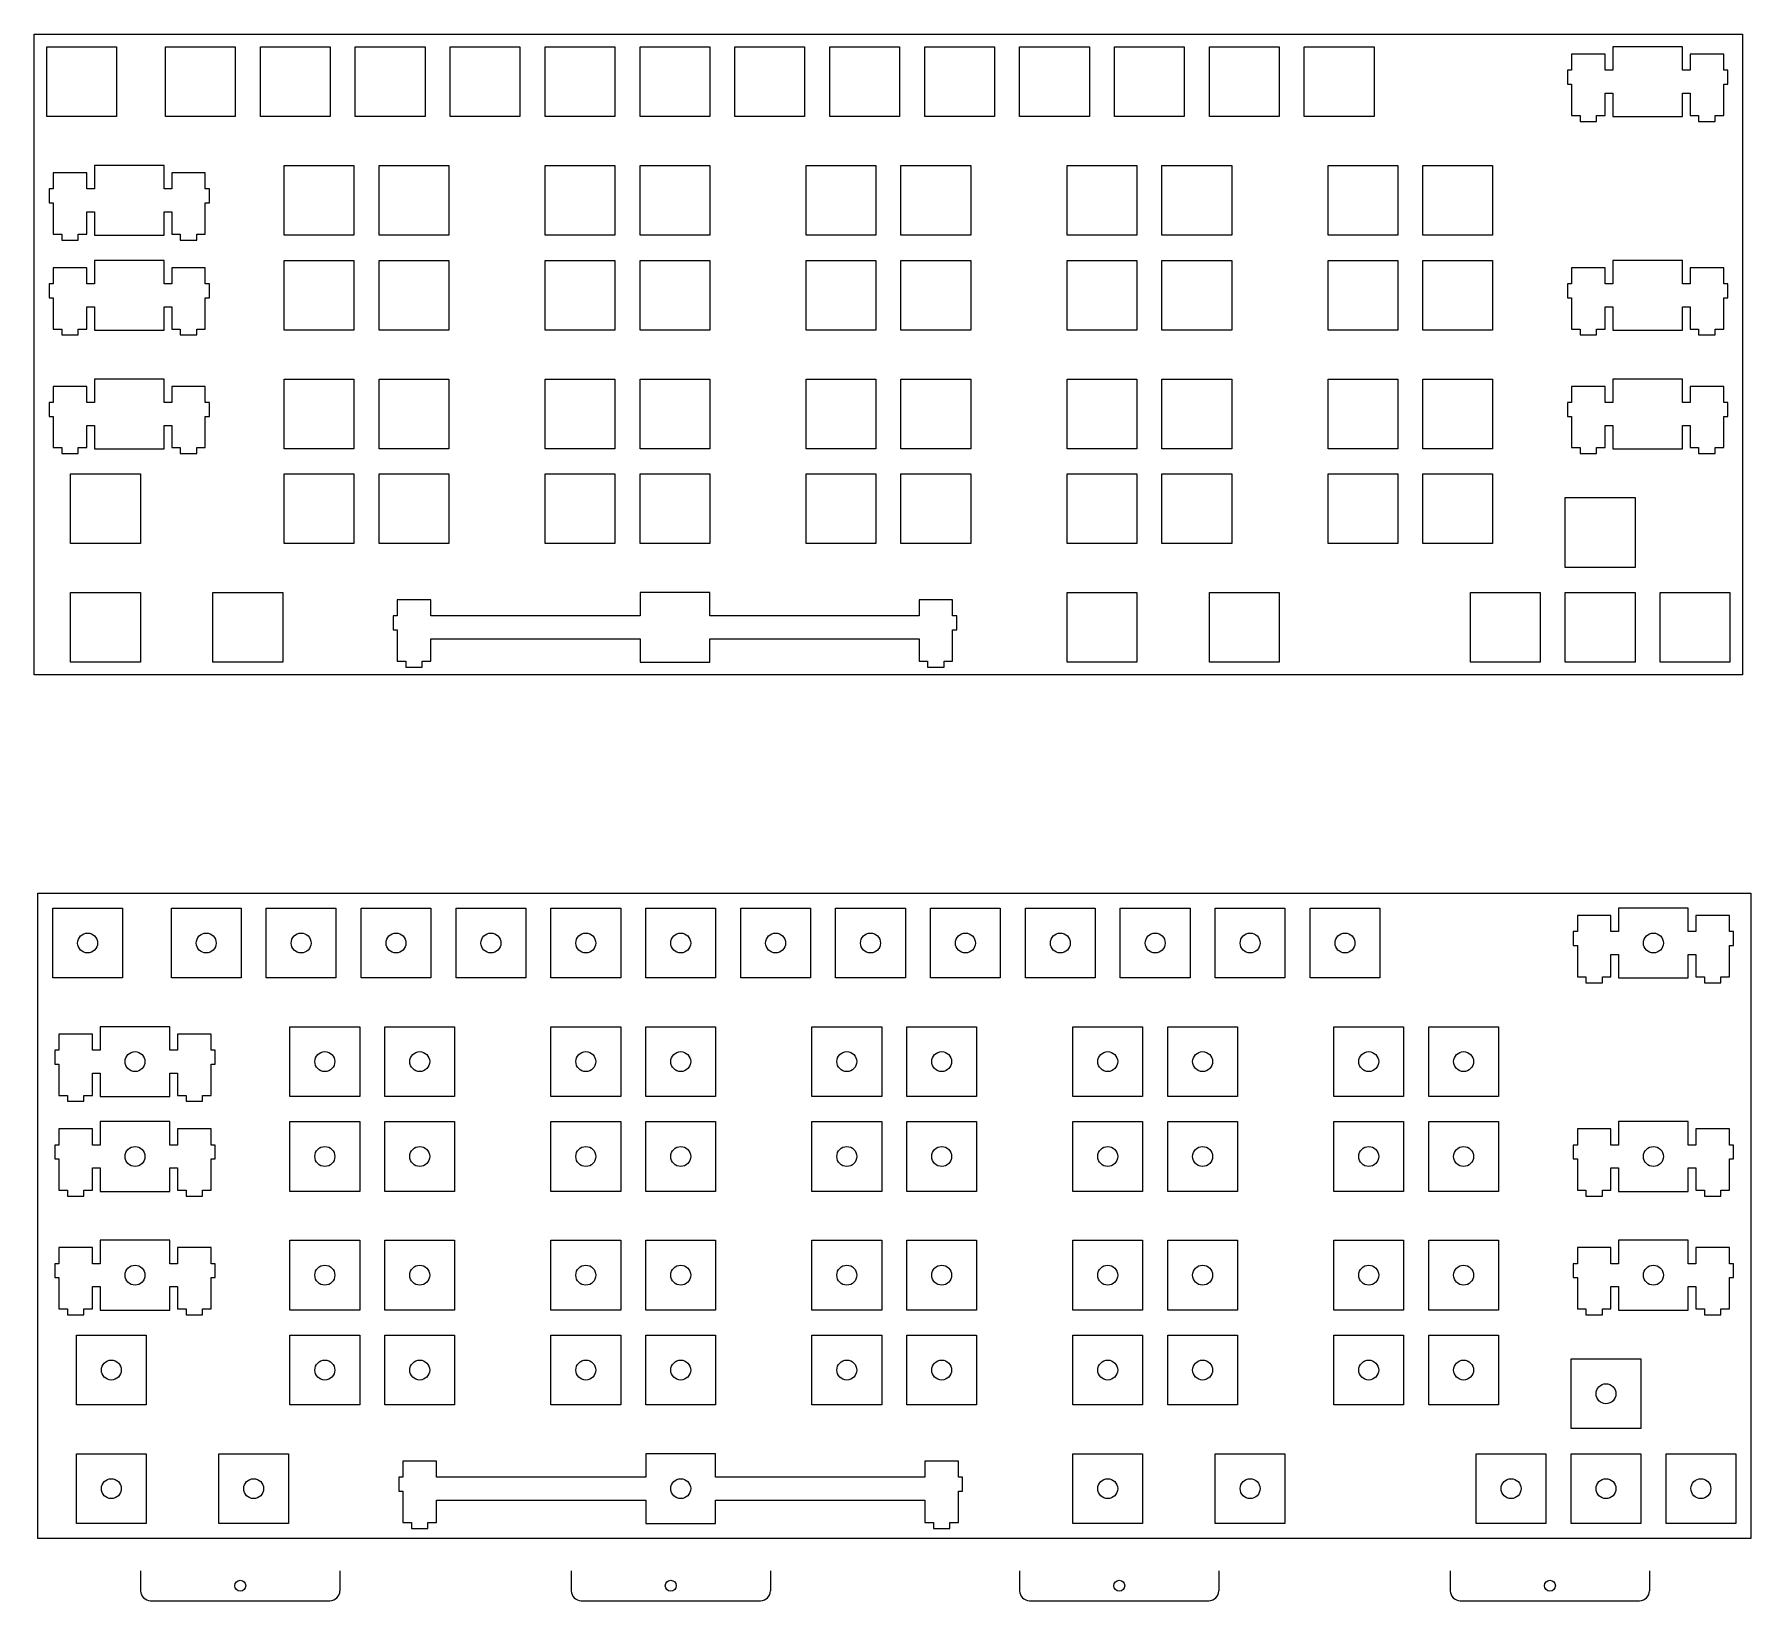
# Model space of a CAD drawing. Extents: x -38 to 13910, y -467 to 6521.
# Drawn here: x -38 to 306.5, y -467.1 to -152.7 of the extents above; entities that cross this region are included whole.
import ezdxf

# ---------------------------------------------------------------- set-up
doc = ezdxf.new("R2010")
doc.units = 0
doc.header["$MEASUREMENT"] = 0

msp = doc.modelspace()

# ---------------------------------------------------------------- linework, layer by layer
at = {"color": 0}
for p, q in [((-38, -152.67), (304.9, -152.67)), ((-38, -281.26), (-38, -152.67)), ((304.9, -152.67), (304.9, -281.26)), ((-35.47, -155.19), (-21.47, -155.19)), ((-35.47, -169.19), (-35.47, -155.19)), ((-21.47, -155.19), (-21.47, -169.19)), ((-11.66, -155.19), (2.34, -155.19)), ((-11.66, -169.19), (-11.66, -155.19)), ((2.34, -155.19), (2.34, -169.19)), ((7.39, -155.19), (21.39, -155.19)), ((7.39, -169.19), (7.39, -155.19)), ((21.39, -155.19), (21.39, -169.19)), ((26.44, -155.19), (40.44, -155.19)), ((26.44, -169.19), (26.44, -155.19)), ((40.44, -155.19), (40.44, -169.19)), ((45.49, -155.19), (59.49, -155.19)), ((45.49, -169.19), (45.49, -155.19)), ((59.49, -155.19), (59.49, -169.19)), ((64.54, -155.19), (78.54, -155.19)), ((64.54, -169.19), (64.54, -155.19)), ((78.54, -155.19), (78.54, -169.19)), ((83.59, -155.19), (97.59, -155.19)), ((83.59, -169.19), (83.59, -155.19)), ((97.59, -155.19), (97.59, -169.19)), ((102.64, -155.19), (116.64, -155.19)), ((102.64, -169.19), (102.64, -155.19)), ((116.64, -155.19), (116.64, -169.19)), ((121.69, -155.19), (135.69, -155.19)), ((121.69, -169.19), (121.69, -155.19)), ((135.69, -155.19), (135.69, -169.19)), ((140.74, -155.19), (154.74, -155.19)), ((140.74, -169.19), (140.74, -155.19)), ((154.74, -155.19), (154.74, -169.19)), ((159.79, -155.19), (173.79, -155.19)), ((159.79, -169.19), (159.79, -155.19)), ((173.79, -155.19), (173.79, -169.19)), ((178.84, -155.19), (192.84, -155.19)), ((178.84, -169.19), (178.84, -155.19)), ((192.84, -155.19), (192.84, -169.19)), ((197.89, -155.19), (211.89, -155.19)), ((197.89, -169.19), (197.89, -155.19)), ((211.89, -155.19), (211.89, -169.19)), ((216.94, -155.19), (230.94, -155.19)), ((216.94, -169.19), (216.94, -155.19)), ((230.94, -155.19), (230.94, -169.19)), ((277.33, -156.66), (270.58, -156.66)), ((270.58, -156.66), (270.58, -159.89)), ((277.33, -159.89), (277.33, -156.66)), ((278.85, -155.19), (278.85, -159.89)), ((292.85, -155.19), (278.85, -155.19)), ((292.85, -159.89), (292.85, -155.19)), ((301.13, -156.66), (294.38, -156.66)), ((294.38, -156.66), (294.38, -159.89)), ((301.13, -159.89), (301.13, -156.66)), ((270.58, -159.89), (269.75, -159.89)), ((269.75, -159.89), (269.75, -162.69)), ((278.85, -159.89), (277.33, -159.89)), ((294.38, -159.89), (292.85, -159.89)), ((301.95, -159.89), (301.13, -159.89)), ((301.95, -162.69), (301.95, -159.89)), ((269.75, -162.69), (270.58, -162.69)), ((270.58, -162.69), (270.58, -168.96)), ((277.33, -168.96), (277.33, -164.49)), ((277.33, -164.49), (278.85, -164.49)), ((278.85, -164.49), (278.85, -169.19)), ((292.85, -169.19), (292.85, -164.49)), ((292.85, -164.49), (294.38, -164.49)), ((294.38, -164.49), (294.38, -168.96)), ((301.13, -168.96), (301.13, -162.69)), ((301.13, -162.69), (301.95, -162.69)), ((-21.47, -169.19), (-35.47, -169.19)), ((2.34, -169.19), (-11.66, -169.19)), ((21.39, -169.19), (7.39, -169.19)), ((40.44, -169.19), (26.44, -169.19)), ((59.49, -169.19), (45.49, -169.19)), ((78.54, -169.19), (64.54, -169.19)), ((97.59, -169.19), (83.59, -169.19)), ((116.64, -169.19), (102.64, -169.19)), ((135.69, -169.19), (121.69, -169.19)), ((154.74, -169.19), (140.74, -169.19)), ((173.79, -169.19), (159.79, -169.19)), ((192.84, -169.19), (178.84, -169.19)), ((211.89, -169.19), (197.89, -169.19)), ((230.94, -169.19), (216.94, -169.19)), ((270.58, -168.96), (272.3, -168.96)), ((272.3, -168.96), (272.3, -170.16)), ((272.3, -170.16), (275.6, -170.16)), ((275.6, -170.16), (275.6, -168.96)), ((275.6, -168.96), (277.33, -168.96)), ((278.85, -169.19), (292.85, -169.19)), ((294.38, -168.96), (296.1, -168.96)), ((296.1, -168.96), (296.1, -170.16)), ((296.1, -170.16), (299.4, -170.16)), ((299.4, -170.16), (299.4, -168.96)), ((299.4, -168.96), (301.13, -168.96)), ((-25.95, -179.01), (-25.95, -183.7)), ((-11.95, -179.01), (-25.95, -179.01)), ((-11.95, -183.7), (-11.95, -179.01)), ((12.15, -179.01), (26.15, -179.01)), ((12.15, -193.01), (12.15, -179.01)), ((26.15, -179.01), (26.15, -193.01)), ((31.2, -179.01), (45.2, -179.01)), ((31.2, -193.01), (31.2, -179.01)), ((45.2, -179.01), (45.2, -193.01)), ((64.54, -179.01), (78.54, -179.01)), ((64.54, -193.01), (64.54, -179.01)), ((78.54, -179.01), (78.54, -193.01)), ((83.59, -179.01), (97.59, -179.01)), ((83.59, -193.01), (83.59, -179.01)), ((97.59, -179.01), (97.59, -193.01)), ((116.93, -179.01), (130.93, -179.01)), ((116.93, -193.01), (116.93, -179.01)), ((130.93, -179.01), (130.93, -193.01)), ((135.98, -179.01), (149.98, -179.01)), ((135.98, -193.01), (135.98, -179.01)), ((149.98, -179.01), (149.98, -193.01)), ((169.32, -179.01), (183.32, -179.01)), ((169.32, -193.01), (169.32, -179.01)), ((183.32, -179.01), (183.32, -193.01)), ((188.37, -179.01), (202.37, -179.01)), ((188.37, -193.01), (188.37, -179.01)), ((202.37, -179.01), (202.37, -193.01)), ((221.7, -179.01), (235.7, -179.01)), ((221.7, -193.01), (221.7, -179.01)), ((235.7, -179.01), (235.7, -193.01)), ((240.75, -179.01), (254.75, -179.01)), ((240.75, -193.01), (240.75, -179.01)), ((254.75, -179.01), (254.75, -193.01)), ((-27.47, -180.48), (-34.22, -180.48)), ((-34.22, -180.48), (-34.22, -183.7)), ((-27.47, -183.7), (-27.47, -180.48)), ((-3.67, -180.48), (-10.42, -180.48)), ((-10.42, -180.48), (-10.42, -183.7)), ((-3.67, -183.7), (-3.67, -180.48)), ((-34.22, -183.7), (-35.05, -183.7)), ((-35.05, -183.7), (-35.05, -186.51)), ((-25.95, -183.7), (-27.47, -183.7)), ((-10.42, -183.7), (-11.95, -183.7)), ((-2.85, -183.7), (-3.67, -183.7)), ((-2.85, -186.51), (-2.85, -183.7)), ((-35.05, -186.51), (-34.22, -186.51)), ((-34.22, -186.51), (-34.22, -192.78)), ((-27.47, -192.78), (-27.47, -188.3)), ((-27.47, -188.3), (-25.95, -188.3)), ((-25.95, -188.3), (-25.95, -193.01)), ((-11.95, -193.01), (-11.95, -188.3)), ((-11.95, -188.3), (-10.42, -188.3)), ((-10.42, -188.3), (-10.42, -192.78)), ((-3.67, -192.78), (-3.67, -186.51)), ((-3.67, -186.51), (-2.85, -186.51)), ((-34.22, -192.78), (-32.5, -192.78)), ((-32.5, -192.78), (-32.5, -193.98)), ((-29.2, -193.98), (-29.2, -192.78)), ((-29.2, -192.78), (-27.47, -192.78)), ((-10.42, -192.78), (-8.7, -192.78)), ((-8.7, -192.78), (-8.7, -193.98)), ((-5.4, -193.98), (-5.4, -192.78)), ((-5.4, -192.78), (-3.67, -192.78)), ((-32.5, -193.98), (-29.2, -193.98)), ((-25.95, -193.01), (-11.95, -193.01)), ((-8.7, -193.98), (-5.4, -193.98)), ((26.15, -193.01), (12.15, -193.01)), ((45.2, -193.01), (31.2, -193.01)), ((78.54, -193.01), (64.54, -193.01)), ((97.59, -193.01), (83.59, -193.01)), ((130.93, -193.01), (116.93, -193.01)), ((149.98, -193.01), (135.98, -193.01)), ((183.32, -193.01), (169.32, -193.01)), ((202.37, -193.01), (188.37, -193.01)), ((235.7, -193.01), (221.7, -193.01)), ((254.75, -193.01), (240.75, -193.01)), ((-27.47, -199.52), (-34.22, -199.52)), ((-34.22, -199.52), (-34.22, -202.75)), ((-27.47, -202.75), (-27.47, -199.52)), ((-25.95, -198.06), (-25.95, -202.75)), ((-11.95, -198.06), (-25.95, -198.06)), ((-11.95, -202.75), (-11.95, -198.06)), ((-3.67, -199.52), (-10.42, -199.52)), ((-10.42, -199.52), (-10.42, -202.75)), ((-3.67, -202.75), (-3.67, -199.52)), ((12.15, -198.06), (26.15, -198.06)), ((12.15, -212.06), (12.15, -198.06)), ((26.15, -198.06), (26.15, -212.06)), ((31.2, -198.06), (45.2, -198.06)), ((31.2, -212.06), (31.2, -198.06)), ((45.2, -198.06), (45.2, -212.06)), ((64.54, -198.06), (78.54, -198.06)), ((64.54, -212.06), (64.54, -198.06)), ((78.54, -198.06), (78.54, -212.06)), ((83.59, -198.06), (97.59, -198.06)), ((83.59, -212.06), (83.59, -198.06)), ((97.59, -198.06), (97.59, -212.06)), ((116.93, -198.06), (130.93, -198.06)), ((116.93, -212.06), (116.93, -198.06)), ((130.93, -198.06), (130.93, -212.06)), ((135.98, -198.06), (149.98, -198.06)), ((135.98, -212.06), (135.98, -198.06)), ((149.98, -198.06), (149.98, -212.06)), ((169.32, -198.06), (183.32, -198.06)), ((169.32, -212.06), (169.32, -198.06)), ((183.32, -198.06), (183.32, -212.06)), ((188.37, -198.06), (202.37, -198.06)), ((188.37, -212.06), (188.37, -198.06)), ((202.37, -198.06), (202.37, -212.06)), ((221.7, -198.06), (235.7, -198.06)), ((221.7, -212.06), (221.7, -198.06)), ((235.7, -198.06), (235.7, -212.06)), ((240.75, -198.06), (254.75, -198.06)), ((240.75, -212.06), (240.75, -198.06)), ((254.75, -198.06), (254.75, -212.06)), ((277.33, -199.52), (270.58, -199.52)), ((270.58, -199.52), (270.58, -202.75)), ((277.33, -202.75), (277.33, -199.52)), ((278.85, -198.06), (278.85, -202.75)), ((292.85, -198.06), (278.85, -198.06)), ((292.85, -202.75), (292.85, -198.06)), ((301.13, -199.52), (294.38, -199.52)), ((294.38, -199.52), (294.38, -202.75)), ((301.13, -202.75), (301.13, -199.52)), ((-34.22, -202.75), (-35.05, -202.75)), ((-35.05, -202.75), (-35.05, -205.56)), ((-25.95, -202.75), (-27.47, -202.75)), ((-10.42, -202.75), (-11.95, -202.75)), ((-2.85, -202.75), (-3.67, -202.75)), ((-2.85, -205.56), (-2.85, -202.75)), ((270.58, -202.75), (269.75, -202.75)), ((269.75, -202.75), (269.75, -205.56)), ((278.85, -202.75), (277.33, -202.75)), ((294.38, -202.75), (292.85, -202.75)), ((301.95, -202.75), (301.13, -202.75)), ((301.95, -205.56), (301.95, -202.75)), ((-35.05, -205.56), (-34.22, -205.56)), ((-34.22, -205.56), (-34.22, -211.83)), ((-3.67, -211.83), (-3.67, -205.56)), ((-3.67, -205.56), (-2.85, -205.56)), ((269.75, -205.56), (270.58, -205.56)), ((270.58, -205.56), (270.58, -211.83)), ((301.13, -211.83), (301.13, -205.56)), ((301.13, -205.56), (301.95, -205.56)), ((-27.47, -211.83), (-27.47, -207.35)), ((-27.47, -207.35), (-25.95, -207.35)), ((-25.95, -207.35), (-25.95, -212.06)), ((-11.95, -212.06), (-11.95, -207.35)), ((-11.95, -207.35), (-10.42, -207.35)), ((-10.42, -207.35), (-10.42, -211.83)), ((277.33, -211.83), (277.33, -207.35)), ((277.33, -207.35), (278.85, -207.35)), ((278.85, -207.35), (278.85, -212.06)), ((292.85, -212.06), (292.85, -207.35)), ((292.85, -207.35), (294.38, -207.35)), ((294.38, -207.35), (294.38, -211.83)), ((-34.22, -211.83), (-32.5, -211.83)), ((-32.5, -211.83), (-32.5, -213.03)), ((-32.5, -213.03), (-29.2, -213.03)), ((-29.2, -213.03), (-29.2, -211.83)), ((-29.2, -211.83), (-27.47, -211.83)), ((-25.95, -212.06), (-11.95, -212.06)), ((-10.42, -211.83), (-8.7, -211.83)), ((-8.7, -211.83), (-8.7, -213.03)), ((-8.7, -213.03), (-5.4, -213.03)), ((-5.4, -213.03), (-5.4, -211.83)), ((-5.4, -211.83), (-3.67, -211.83)), ((26.15, -212.06), (12.15, -212.06)), ((45.2, -212.06), (31.2, -212.06)), ((78.54, -212.06), (64.54, -212.06)), ((97.59, -212.06), (83.59, -212.06)), ((130.93, -212.06), (116.93, -212.06)), ((149.98, -212.06), (135.98, -212.06)), ((183.32, -212.06), (169.32, -212.06)), ((202.37, -212.06), (188.37, -212.06)), ((235.7, -212.06), (221.7, -212.06)), ((254.75, -212.06), (240.75, -212.06)), ((270.58, -211.83), (272.3, -211.83)), ((272.3, -211.83), (272.3, -213.03)), ((272.3, -213.03), (275.6, -213.03)), ((275.6, -213.03), (275.6, -211.83)), ((275.6, -211.83), (277.33, -211.83)), ((278.85, -212.06), (292.85, -212.06)), ((294.38, -211.83), (296.1, -211.83)), ((296.1, -211.83), (296.1, -213.03)), ((296.1, -213.03), (299.4, -213.03)), ((299.4, -213.03), (299.4, -211.83)), ((299.4, -211.83), (301.13, -211.83)), ((-27.47, -223.34), (-34.22, -223.34)), ((-34.22, -223.34), (-34.22, -226.57)), ((-27.47, -226.57), (-27.47, -223.34)), ((-25.95, -221.87), (-25.95, -226.57)), ((-11.95, -221.87), (-25.95, -221.87)), ((-11.95, -226.57), (-11.95, -221.87)), ((-3.67, -223.34), (-10.42, -223.34)), ((-10.42, -223.34), (-10.42, -226.57)), ((-3.67, -226.57), (-3.67, -223.34)), ((12.15, -221.87), (26.15, -221.87)), ((12.15, -235.87), (12.15, -221.87)), ((26.15, -221.87), (26.15, -235.87)), ((31.2, -221.87), (45.2, -221.87)), ((31.2, -235.87), (31.2, -221.87)), ((45.2, -221.87), (45.2, -235.87)), ((64.54, -221.87), (78.54, -221.87)), ((64.54, -235.87), (64.54, -221.87)), ((78.54, -221.87), (78.54, -235.87)), ((83.59, -221.87), (97.59, -221.87)), ((83.59, -235.87), (83.59, -221.87)), ((97.59, -221.87), (97.59, -235.87)), ((116.93, -221.87), (130.93, -221.87)), ((116.93, -235.87), (116.93, -221.87)), ((130.93, -221.87), (130.93, -235.87)), ((135.98, -221.87), (149.98, -221.87)), ((135.98, -235.87), (135.98, -221.87)), ((149.98, -221.87), (149.98, -235.87)), ((169.32, -221.87), (183.32, -221.87)), ((169.32, -235.87), (169.32, -221.87)), ((183.32, -221.87), (183.32, -235.87)), ((188.37, -221.87), (202.37, -221.87)), ((188.37, -235.87), (188.37, -221.87)), ((202.37, -221.87), (202.37, -235.87)), ((221.7, -221.87), (235.7, -221.87)), ((221.7, -235.87), (221.7, -221.87)), ((235.7, -221.87), (235.7, -235.87)), ((240.75, -221.87), (254.75, -221.87)), ((240.75, -235.87), (240.75, -221.87)), ((254.75, -221.87), (254.75, -235.87)), ((277.33, -223.34), (270.58, -223.34)), ((270.58, -223.34), (270.58, -226.57)), ((277.33, -226.57), (277.33, -223.34)), ((278.85, -221.87), (278.85, -226.57)), ((292.85, -221.87), (278.85, -221.87)), ((292.85, -226.57), (292.85, -221.87)), ((301.13, -223.34), (294.38, -223.34)), ((294.38, -223.34), (294.38, -226.57)), ((301.13, -226.57), (301.13, -223.34)), ((-34.22, -226.57), (-35.05, -226.57)), ((-35.05, -226.57), (-35.05, -229.37)), ((-25.95, -226.57), (-27.47, -226.57)), ((-10.42, -226.57), (-11.95, -226.57)), ((-2.85, -226.57), (-3.67, -226.57)), ((-2.85, -229.37), (-2.85, -226.57)), ((270.58, -226.57), (269.75, -226.57)), ((269.75, -226.57), (269.75, -229.37)), ((278.85, -226.57), (277.33, -226.57)), ((294.38, -226.57), (292.85, -226.57)), ((301.95, -226.57), (301.13, -226.57)), ((301.95, -229.37), (301.95, -226.57)), ((-35.05, -229.37), (-34.22, -229.37)), ((-34.22, -229.37), (-34.22, -235.64)), ((-3.67, -235.64), (-3.67, -229.37)), ((-3.67, -229.37), (-2.85, -229.37)), ((269.75, -229.37), (270.58, -229.37)), ((270.58, -229.37), (270.58, -235.64)), ((301.13, -235.64), (301.13, -229.37)), ((301.13, -229.37), (301.95, -229.37)), ((-27.47, -235.64), (-27.47, -231.17)), ((-27.47, -231.17), (-25.95, -231.17)), ((-25.95, -231.17), (-25.95, -235.87)), ((-11.95, -235.87), (-11.95, -231.17)), ((-11.95, -231.17), (-10.42, -231.17)), ((-10.42, -231.17), (-10.42, -235.64)), ((277.33, -235.64), (277.33, -231.17)), ((277.33, -231.17), (278.85, -231.17)), ((278.85, -231.17), (278.85, -235.87)), ((292.85, -235.87), (292.85, -231.17)), ((292.85, -231.17), (294.38, -231.17)), ((294.38, -231.17), (294.38, -235.64)), ((-34.22, -235.64), (-32.5, -235.64)), ((-32.5, -235.64), (-32.5, -236.84)), ((-32.5, -236.84), (-29.2, -236.84)), ((-29.2, -236.84), (-29.2, -235.64)), ((-29.2, -235.64), (-27.47, -235.64)), ((-25.95, -235.87), (-11.95, -235.87)), ((-10.42, -235.64), (-8.7, -235.64)), ((-8.7, -235.64), (-8.7, -236.84)), ((-8.7, -236.84), (-5.4, -236.84)), ((-5.4, -236.84), (-5.4, -235.64)), ((-5.4, -235.64), (-3.67, -235.64)), ((26.15, -235.87), (12.15, -235.87)), ((45.2, -235.87), (31.2, -235.87)), ((78.54, -235.87), (64.54, -235.87)), ((97.59, -235.87), (83.59, -235.87)), ((130.93, -235.87), (116.93, -235.87)), ((149.98, -235.87), (135.98, -235.87)), ((183.32, -235.87), (169.32, -235.87)), ((202.37, -235.87), (188.37, -235.87)), ((235.7, -235.87), (221.7, -235.87)), ((254.75, -235.87), (240.75, -235.87)), ((270.58, -235.64), (272.3, -235.64)), ((272.3, -235.64), (272.3, -236.84)), ((272.3, -236.84), (275.6, -236.84)), ((275.6, -236.84), (275.6, -235.64)), ((275.6, -235.64), (277.33, -235.64)), ((278.85, -235.87), (292.85, -235.87)), ((294.38, -235.64), (296.1, -235.64)), ((296.1, -235.64), (296.1, -236.84)), ((296.1, -236.84), (299.4, -236.84)), ((299.4, -236.84), (299.4, -235.64)), ((299.4, -235.64), (301.13, -235.64)), ((-30.71, -240.92), (-16.71, -240.92)), ((-30.71, -254.92), (-30.71, -240.92)), ((-16.71, -240.92), (-16.71, -254.92)), ((12.15, -240.92), (26.15, -240.92)), ((12.15, -254.92), (12.15, -240.92)), ((26.15, -240.92), (26.15, -254.92)), ((31.2, -240.92), (45.2, -240.92)), ((31.2, -254.92), (31.2, -240.92)), ((45.2, -240.92), (45.2, -254.92)), ((64.54, -240.92), (78.54, -240.92)), ((64.54, -254.92), (64.54, -240.92)), ((78.54, -240.92), (78.54, -254.92)), ((83.59, -240.92), (97.59, -240.92)), ((83.59, -254.92), (83.59, -240.92)), ((97.59, -240.92), (97.59, -254.92)), ((116.93, -240.92), (130.93, -240.92)), ((116.93, -254.92), (116.93, -240.92)), ((130.93, -240.92), (130.93, -254.92)), ((135.98, -240.92), (149.98, -240.92)), ((135.98, -254.92), (135.98, -240.92)), ((149.98, -240.92), (149.98, -254.92)), ((169.32, -240.92), (183.32, -240.92)), ((169.32, -254.92), (169.32, -240.92)), ((183.32, -240.92), (183.32, -254.92)), ((188.37, -240.92), (202.37, -240.92)), ((188.37, -254.92), (188.37, -240.92)), ((202.37, -240.92), (202.37, -254.92)), ((221.7, -240.92), (235.7, -240.92)), ((221.7, -254.92), (221.7, -240.92)), ((235.7, -240.92), (235.7, -254.92)), ((240.75, -240.92), (254.75, -240.92)), ((240.75, -254.92), (240.75, -240.92)), ((254.75, -240.92), (254.75, -254.92)), ((269.33, -245.68), (283.33, -245.68)), ((269.33, -259.68), (269.33, -245.68)), ((283.33, -245.68), (283.33, -259.68)), ((-16.71, -254.92), (-30.71, -254.92)), ((26.15, -254.92), (12.15, -254.92)), ((45.2, -254.92), (31.2, -254.92)), ((78.54, -254.92), (64.54, -254.92)), ((97.59, -254.92), (83.59, -254.92)), ((130.93, -254.92), (116.93, -254.92)), ((149.98, -254.92), (135.98, -254.92)), ((183.32, -254.92), (169.32, -254.92)), ((202.37, -254.92), (188.37, -254.92)), ((235.7, -254.92), (221.7, -254.92)), ((254.75, -254.92), (240.75, -254.92)), ((283.33, -259.68), (269.33, -259.68)), ((-30.71, -264.73), (-16.71, -264.73)), ((-30.71, -278.73), (-30.71, -264.73)), ((-16.71, -264.73), (-16.71, -278.73)), ((-2.13, -264.73), (11.87, -264.73)), ((-2.13, -278.73), (-2.13, -264.73)), ((11.87, -264.73), (11.87, -278.73)), ((83.59, -264.73), (83.59, -269.43)), ((97.59, -264.73), (83.59, -264.73)), ((97.59, -269.43), (97.59, -264.73)), ((169.32, -264.73), (183.32, -264.73)), ((169.32, -278.73), (169.32, -264.73)), ((183.32, -264.73), (183.32, -278.73)), ((197.89, -264.73), (211.89, -264.73)), ((197.89, -278.73), (197.89, -264.73)), ((211.89, -264.73), (211.89, -278.73)), ((250.28, -264.73), (264.28, -264.73)), ((250.28, -278.73), (250.28, -264.73)), ((264.28, -264.73), (264.28, -278.73)), ((269.33, -264.73), (283.33, -264.73)), ((269.33, -278.73), (269.33, -264.73)), ((283.33, -264.73), (283.33, -278.73)), ((288.38, -264.73), (302.38, -264.73)), ((288.38, -278.73), (288.38, -264.73)), ((302.38, -264.73), (302.38, -278.73)), ((41.59, -266.2), (34.84, -266.2)), ((34.84, -266.2), (34.84, -269.43)), ((41.59, -269.43), (41.59, -266.2)), ((146.35, -266.2), (139.6, -266.2)), ((139.6, -266.2), (139.6, -269.43)), ((146.35, -269.43), (146.35, -266.2)), ((34.84, -269.43), (34.01, -269.43)), ((34.01, -269.43), (34.01, -272.23)), ((83.59, -269.43), (41.59, -269.43)), ((139.6, -269.43), (97.59, -269.43)), ((147.17, -269.43), (146.35, -269.43)), ((147.17, -272.23), (147.17, -269.43)), ((34.01, -272.23), (34.84, -272.23)), ((34.84, -272.23), (34.84, -278.5)), ((41.59, -278.5), (41.59, -274.03)), ((41.59, -274.03), (83.59, -274.03)), ((83.59, -274.03), (83.59, -278.73)), ((97.59, -278.73), (97.59, -274.03)), ((97.59, -274.03), (139.6, -274.03)), ((139.6, -274.03), (139.6, -278.5)), ((146.35, -278.5), (146.35, -272.23)), ((146.35, -272.23), (147.17, -272.23)), ((-16.71, -278.73), (-30.71, -278.73)), ((11.87, -278.73), (-2.13, -278.73)), ((34.84, -278.5), (36.56, -278.5)), ((36.56, -278.5), (36.56, -279.7)), ((39.86, -279.7), (39.86, -278.5)), ((39.86, -278.5), (41.59, -278.5)), ((83.59, -278.73), (97.59, -278.73)), ((139.6, -278.5), (141.32, -278.5)), ((141.32, -278.5), (141.32, -279.7)), ((144.62, -279.7), (144.62, -278.5)), ((144.62, -278.5), (146.35, -278.5)), ((183.32, -278.73), (169.32, -278.73)), ((211.89, -278.73), (197.89, -278.73)), ((264.28, -278.73), (250.28, -278.73)), ((283.33, -278.73), (269.33, -278.73)), ((302.38, -278.73), (288.38, -278.73)), ((304.9, -281.26), (-38, -281.26)), ((36.56, -279.7), (39.86, -279.7)), ((141.32, -279.7), (144.62, -279.7))]:
    msp.add_line(p, q, dxfattribs=at)
at = {"color": 4}
for p, q in [((-37.3, -325.1), (306.55, -325.1)), ((-37.3, -454.64), (-37.3, -325.1)), ((306.55, -325.1), (306.55, -454.64)), ((-34.3, -328.1), (-20.3, -328.1)), ((-34.3, -342.1), (-34.3, -328.1)), ((-20.3, -328.1), (-20.3, -342.1)), ((-10.49, -328.1), (3.51, -328.1)), ((-10.49, -342.1), (-10.49, -328.1)), ((3.51, -328.1), (3.51, -342.1)), ((8.56, -328.1), (22.56, -328.1)), ((8.56, -342.1), (8.56, -328.1)), ((22.56, -328.1), (22.56, -342.1)), ((27.61, -328.1), (41.61, -328.1)), ((27.61, -342.1), (27.61, -328.1)), ((41.61, -328.1), (41.61, -342.1)), ((46.66, -328.1), (60.66, -328.1)), ((46.66, -342.1), (46.66, -328.1)), ((60.66, -328.1), (60.66, -342.1)), ((65.71, -328.1), (79.71, -328.1)), ((65.71, -342.1), (65.71, -328.1)), ((79.71, -328.1), (79.71, -342.1)), ((84.76, -328.1), (98.76, -328.1)), ((84.76, -342.1), (84.76, -328.1)), ((98.76, -328.1), (98.76, -342.1)), ((103.81, -328.1), (117.81, -328.1)), ((103.81, -342.1), (103.81, -328.1)), ((117.81, -328.1), (117.81, -342.1)), ((122.86, -328.1), (136.86, -328.1)), ((122.86, -342.1), (122.86, -328.1)), ((136.86, -328.1), (136.86, -342.1)), ((141.91, -328.1), (155.91, -328.1)), ((141.91, -342.1), (141.91, -328.1)), ((155.91, -328.1), (155.91, -342.1)), ((160.96, -328.1), (174.96, -328.1)), ((160.96, -342.1), (160.96, -328.1)), ((174.96, -328.1), (174.96, -342.1)), ((180.01, -328.1), (194.01, -328.1)), ((180.01, -342.1), (180.01, -328.1)), ((194.01, -328.1), (194.01, -342.1)), ((199.06, -328.1), (213.06, -328.1)), ((199.06, -342.1), (199.06, -328.1)), ((213.06, -328.1), (213.06, -342.1)), ((218.11, -328.1), (232.11, -328.1)), ((218.11, -342.1), (218.11, -328.1)), ((232.11, -328.1), (232.11, -342.1)), ((278.5, -329.57), (271.75, -329.57)), ((271.75, -329.57), (271.75, -332.8)), ((278.5, -332.8), (278.5, -329.57)), ((280.02, -328.1), (280.02, -332.8)), ((294.02, -328.1), (280.02, -328.1)), ((294.02, -332.8), (294.02, -328.1)), ((302.3, -329.57), (295.55, -329.57)), ((295.55, -329.57), (295.55, -332.8)), ((302.3, -332.8), (302.3, -329.57)), ((271.75, -332.8), (270.92, -332.8)), ((270.92, -332.8), (270.92, -335.6)), ((280.02, -332.8), (278.5, -332.8)), ((295.55, -332.8), (294.02, -332.8)), ((303.12, -332.8), (302.3, -332.8)), ((303.12, -335.6), (303.12, -332.8)), ((270.92, -335.6), (271.75, -335.6)), ((271.75, -335.6), (271.75, -341.87)), ((278.5, -341.87), (278.5, -337.4)), ((278.5, -337.4), (280.02, -337.4)), ((280.02, -337.4), (280.02, -342.1)), ((294.02, -342.1), (294.02, -337.4)), ((294.02, -337.4), (295.55, -337.4)), ((295.55, -337.4), (295.55, -341.87)), ((302.3, -341.87), (302.3, -335.6)), ((302.3, -335.6), (303.12, -335.6)), ((-20.3, -342.1), (-34.3, -342.1)), ((3.51, -342.1), (-10.49, -342.1)), ((22.56, -342.1), (8.56, -342.1)), ((41.61, -342.1), (27.61, -342.1)), ((60.66, -342.1), (46.66, -342.1)), ((79.71, -342.1), (65.71, -342.1)), ((98.76, -342.1), (84.76, -342.1)), ((117.81, -342.1), (103.81, -342.1)), ((136.86, -342.1), (122.86, -342.1)), ((155.91, -342.1), (141.91, -342.1)), ((174.96, -342.1), (160.96, -342.1)), ((194.01, -342.1), (180.01, -342.1)), ((213.06, -342.1), (199.06, -342.1)), ((232.11, -342.1), (218.11, -342.1)), ((271.75, -341.87), (273.47, -341.87)), ((273.47, -341.87), (273.47, -343.07)), ((273.47, -343.07), (276.77, -343.07)), ((276.77, -343.07), (276.77, -341.87)), ((276.77, -341.87), (278.5, -341.87)), ((280.02, -342.1), (294.02, -342.1)), ((295.55, -341.87), (297.27, -341.87)), ((297.27, -341.87), (297.27, -343.07)), ((297.27, -343.07), (300.57, -343.07)), ((300.57, -343.07), (300.57, -341.87)), ((300.57, -341.87), (302.3, -341.87)), ((-26.3, -353.38), (-33.05, -353.38)), ((-33.05, -353.38), (-33.05, -356.61)), ((-26.3, -356.61), (-26.3, -353.38)), ((-24.78, -351.92), (-24.78, -356.61)), ((-10.78, -351.92), (-24.78, -351.92)), ((-10.78, -356.61), (-10.78, -351.92)), ((-2.5, -353.38), (-9.25, -353.38)), ((-9.25, -353.38), (-9.25, -356.61)), ((-2.5, -356.61), (-2.5, -353.38)), ((13.32, -351.92), (27.32, -351.92)), ((13.32, -365.91), (13.32, -351.92)), ((27.32, -351.92), (27.32, -365.91)), ((32.37, -351.92), (46.37, -351.92)), ((32.37, -365.91), (32.37, -351.92)), ((46.37, -351.92), (46.37, -365.91)), ((65.71, -351.92), (79.71, -351.92)), ((65.71, -365.91), (65.71, -351.92)), ((79.71, -351.92), (79.71, -365.91)), ((84.76, -351.92), (98.76, -351.92)), ((84.76, -365.91), (84.76, -351.92)), ((98.76, -351.92), (98.76, -365.91)), ((118.1, -351.92), (132.1, -351.92)), ((118.1, -365.91), (118.1, -351.92)), ((132.1, -351.92), (132.1, -365.91)), ((137.15, -351.92), (151.15, -351.92)), ((137.15, -365.91), (137.15, -351.92)), ((151.15, -351.92), (151.15, -365.91)), ((170.48, -351.92), (184.48, -351.92)), ((170.48, -365.91), (170.48, -351.92)), ((184.48, -351.92), (184.48, -365.91)), ((189.53, -351.92), (203.53, -351.92)), ((189.53, -365.91), (189.53, -351.92)), ((203.53, -351.92), (203.53, -365.91)), ((222.87, -351.92), (236.87, -351.92)), ((222.87, -365.91), (222.87, -351.92)), ((236.87, -351.92), (236.87, -365.91)), ((241.92, -351.92), (255.92, -351.92)), ((241.92, -365.91), (241.92, -351.92)), ((255.92, -351.92), (255.92, -365.91)), ((-33.05, -356.61), (-33.88, -356.61)), ((-33.88, -356.61), (-33.88, -359.41)), ((-24.78, -356.61), (-26.3, -356.61)), ((-9.25, -356.61), (-10.78, -356.61)), ((-1.68, -356.61), (-2.5, -356.61)), ((-1.68, -359.41), (-1.68, -356.61)), ((-33.88, -359.41), (-33.05, -359.41)), ((-33.05, -359.41), (-33.05, -365.68)), ((-26.3, -365.68), (-26.3, -361.21)), ((-26.3, -361.21), (-24.78, -361.21)), ((-24.78, -361.21), (-24.78, -365.91)), ((-10.78, -365.91), (-10.78, -361.21)), ((-10.78, -361.21), (-9.25, -361.21)), ((-9.25, -361.21), (-9.25, -365.68)), ((-2.5, -365.68), (-2.5, -359.41)), ((-2.5, -359.41), (-1.68, -359.41)), ((-33.05, -365.68), (-31.33, -365.68)), ((-31.33, -365.68), (-31.33, -366.88)), ((-31.33, -366.88), (-28.03, -366.88)), ((-28.03, -366.88), (-28.03, -365.68)), ((-28.03, -365.68), (-26.3, -365.68)), ((-24.78, -365.91), (-10.78, -365.91)), ((-9.25, -365.68), (-7.53, -365.68)), ((-7.53, -365.68), (-7.53, -366.88)), ((-7.53, -366.88), (-4.23, -366.88)), ((-4.23, -366.88), (-4.23, -365.68)), ((-4.23, -365.68), (-2.5, -365.68)), ((27.32, -365.91), (13.32, -365.91)), ((46.37, -365.91), (32.37, -365.91)), ((79.71, -365.91), (65.71, -365.91)), ((98.76, -365.91), (84.76, -365.91)), ((132.1, -365.91), (118.1, -365.91)), ((151.15, -365.91), (137.15, -365.91)), ((184.48, -365.91), (170.48, -365.91)), ((203.53, -365.91), (189.53, -365.91)), ((236.87, -365.91), (222.87, -365.91)), ((255.92, -365.91), (241.92, -365.91)), ((-24.78, -370.96), (-24.78, -375.66)), ((-10.78, -370.96), (-24.78, -370.96)), ((-10.78, -375.66), (-10.78, -370.96)), ((13.32, -370.96), (27.32, -370.96)), ((13.32, -384.96), (13.32, -370.96)), ((27.32, -370.96), (27.32, -384.96)), ((32.37, -370.96), (46.37, -370.96)), ((32.37, -384.96), (32.37, -370.96)), ((46.37, -370.96), (46.37, -384.96)), ((65.71, -370.96), (79.71, -370.96)), ((65.71, -384.96), (65.71, -370.96)), ((79.71, -370.96), (79.71, -384.96)), ((84.76, -370.96), (98.76, -370.96)), ((84.76, -384.96), (84.76, -370.96)), ((98.76, -370.96), (98.76, -384.96)), ((118.1, -370.96), (132.1, -370.96)), ((118.1, -384.96), (118.1, -370.96)), ((132.1, -370.96), (132.1, -384.96)), ((137.15, -370.96), (151.15, -370.96)), ((137.15, -384.96), (137.15, -370.96)), ((151.15, -370.96), (151.15, -384.96)), ((170.48, -370.96), (184.48, -370.96)), ((170.48, -384.96), (170.48, -370.96)), ((184.48, -370.96), (184.48, -384.96)), ((189.53, -370.96), (203.53, -370.96)), ((189.53, -384.96), (189.53, -370.96)), ((203.53, -370.96), (203.53, -384.96)), ((222.87, -370.96), (236.87, -370.96)), ((222.87, -384.96), (222.87, -370.96)), ((236.87, -370.96), (236.87, -384.96)), ((241.92, -370.96), (255.92, -370.96)), ((241.92, -384.96), (241.92, -370.96)), ((255.92, -370.96), (255.92, -384.96)), ((280.02, -370.96), (280.02, -375.66)), ((294.02, -370.96), (280.02, -370.96)), ((294.02, -375.66), (294.02, -370.96)), ((-26.3, -372.43), (-33.05, -372.43)), ((-33.05, -372.43), (-33.05, -375.66)), ((-26.3, -375.66), (-26.3, -372.43)), ((-2.5, -372.43), (-9.25, -372.43)), ((-9.25, -372.43), (-9.25, -375.66)), ((-2.5, -375.66), (-2.5, -372.43)), ((278.5, -372.43), (271.75, -372.43)), ((271.75, -372.43), (271.75, -375.66)), ((278.5, -375.66), (278.5, -372.43)), ((302.3, -372.43), (295.55, -372.43)), ((295.55, -372.43), (295.55, -375.66)), ((302.3, -375.66), (302.3, -372.43)), ((-33.05, -375.66), (-33.88, -375.66)), ((-33.88, -375.66), (-33.88, -378.46)), ((-33.88, -378.46), (-33.05, -378.46)), ((-33.05, -378.46), (-33.05, -384.73)), ((-24.78, -375.66), (-26.3, -375.66)), ((-9.25, -375.66), (-10.78, -375.66)), ((-1.68, -375.66), (-2.5, -375.66)), ((-2.5, -384.73), (-2.5, -378.46)), ((-2.5, -378.46), (-1.68, -378.46)), ((-1.68, -378.46), (-1.68, -375.66)), ((271.75, -375.66), (270.92, -375.66)), ((270.92, -375.66), (270.92, -378.46)), ((270.92, -378.46), (271.75, -378.46)), ((271.75, -378.46), (271.75, -384.73)), ((280.02, -375.66), (278.5, -375.66)), ((295.55, -375.66), (294.02, -375.66)), ((303.12, -375.66), (302.3, -375.66)), ((302.3, -384.73), (302.3, -378.46)), ((302.3, -378.46), (303.12, -378.46)), ((303.12, -378.46), (303.12, -375.66)), ((-26.3, -384.73), (-26.3, -380.26)), ((-26.3, -380.26), (-24.78, -380.26)), ((-24.78, -380.26), (-24.78, -384.96)), ((-10.78, -384.96), (-10.78, -380.26)), ((-10.78, -380.26), (-9.25, -380.26)), ((-9.25, -380.26), (-9.25, -384.73)), ((278.5, -384.73), (278.5, -380.26)), ((278.5, -380.26), (280.02, -380.26)), ((280.02, -380.26), (280.02, -384.96)), ((294.02, -384.96), (294.02, -380.26)), ((294.02, -380.26), (295.55, -380.26)), ((295.55, -380.26), (295.55, -384.73)), ((-33.05, -384.73), (-31.33, -384.73)), ((-31.33, -384.73), (-31.33, -385.93)), ((-28.03, -385.93), (-28.03, -384.73)), ((-28.03, -384.73), (-26.3, -384.73)), ((-24.78, -384.96), (-10.78, -384.96)), ((-9.25, -384.73), (-7.53, -384.73)), ((-7.53, -384.73), (-7.53, -385.93)), ((-4.23, -385.93), (-4.23, -384.73)), ((-4.23, -384.73), (-2.5, -384.73)), ((27.32, -384.96), (13.32, -384.96)), ((46.37, -384.96), (32.37, -384.96)), ((79.71, -384.96), (65.71, -384.96)), ((98.76, -384.96), (84.76, -384.96)), ((132.1, -384.96), (118.1, -384.96)), ((151.15, -384.96), (137.15, -384.96)), ((184.48, -384.96), (170.48, -384.96)), ((203.53, -384.96), (189.53, -384.96)), ((236.87, -384.96), (222.87, -384.96)), ((255.92, -384.96), (241.92, -384.96)), ((271.75, -384.73), (273.47, -384.73)), ((273.47, -384.73), (273.47, -385.93)), ((276.77, -385.93), (276.77, -384.73)), ((276.77, -384.73), (278.5, -384.73)), ((280.02, -384.96), (294.02, -384.96)), ((295.55, -384.73), (297.27, -384.73)), ((297.27, -384.73), (297.27, -385.93)), ((300.57, -385.93), (300.57, -384.73)), ((300.57, -384.73), (302.3, -384.73)), ((-31.33, -385.93), (-28.03, -385.93)), ((-7.53, -385.93), (-4.23, -385.93)), ((273.47, -385.93), (276.77, -385.93)), ((297.27, -385.93), (300.57, -385.93)), ((-24.78, -394.78), (-24.78, -399.48)), ((-10.78, -394.78), (-24.78, -394.78)), ((-10.78, -399.48), (-10.78, -394.78)), ((13.32, -394.78), (27.32, -394.78)), ((13.32, -408.78), (13.32, -394.78)), ((27.32, -394.78), (27.32, -408.78)), ((32.37, -394.78), (46.37, -394.78)), ((32.37, -408.78), (32.37, -394.78)), ((46.37, -394.78), (46.37, -408.78)), ((65.71, -394.78), (79.71, -394.78)), ((65.71, -408.78), (65.71, -394.78)), ((79.71, -394.78), (79.71, -408.78)), ((84.76, -394.78), (98.76, -394.78)), ((84.76, -408.78), (84.76, -394.78)), ((98.76, -394.78), (98.76, -408.78)), ((118.1, -394.78), (132.1, -394.78)), ((118.1, -408.78), (118.1, -394.78)), ((132.1, -394.78), (132.1, -408.78)), ((137.15, -394.78), (151.15, -394.78)), ((137.15, -408.78), (137.15, -394.78)), ((151.15, -394.78), (151.15, -408.78)), ((170.48, -394.78), (184.48, -394.78)), ((170.48, -408.78), (170.48, -394.78)), ((184.48, -394.78), (184.48, -408.78)), ((189.53, -394.78), (203.53, -394.78)), ((189.53, -408.78), (189.53, -394.78)), ((203.53, -394.78), (203.53, -408.78)), ((222.87, -394.78), (236.87, -394.78)), ((222.87, -408.78), (222.87, -394.78)), ((236.87, -394.78), (236.87, -408.78)), ((241.92, -394.78), (255.92, -394.78)), ((241.92, -408.78), (241.92, -394.78)), ((255.92, -394.78), (255.92, -408.78)), ((280.02, -394.78), (280.02, -399.48)), ((294.02, -394.78), (280.02, -394.78)), ((294.02, -399.48), (294.02, -394.78)), ((-33.05, -399.48), (-33.88, -399.48)), ((-33.88, -399.48), (-33.88, -402.28)), ((-26.3, -396.25), (-33.05, -396.25)), ((-33.05, -396.25), (-33.05, -399.48)), ((-26.3, -399.48), (-26.3, -396.25)), ((-24.78, -399.48), (-26.3, -399.48)), ((-9.25, -399.48), (-10.78, -399.48)), ((-2.5, -396.25), (-9.25, -396.25)), ((-9.25, -396.25), (-9.25, -399.48)), ((-2.5, -399.48), (-2.5, -396.25)), ((-1.68, -399.48), (-2.5, -399.48)), ((-1.68, -402.28), (-1.68, -399.48)), ((271.75, -399.48), (270.92, -399.48)), ((270.92, -399.48), (270.92, -402.28)), ((278.5, -396.25), (271.75, -396.25)), ((271.75, -396.25), (271.75, -399.48)), ((278.5, -399.48), (278.5, -396.25)), ((280.02, -399.48), (278.5, -399.48)), ((295.55, -399.48), (294.02, -399.48)), ((302.3, -396.25), (295.55, -396.25)), ((295.55, -396.25), (295.55, -399.48)), ((302.3, -399.48), (302.3, -396.25)), ((303.12, -399.48), (302.3, -399.48)), ((303.12, -402.28), (303.12, -399.48)), ((-33.88, -402.28), (-33.05, -402.28)), ((-33.05, -402.28), (-33.05, -408.55)), ((-2.5, -408.55), (-2.5, -402.28)), ((-2.5, -402.28), (-1.68, -402.28)), ((270.92, -402.28), (271.75, -402.28)), ((271.75, -402.28), (271.75, -408.55)), ((302.3, -408.55), (302.3, -402.28)), ((302.3, -402.28), (303.12, -402.28)), ((-26.3, -408.55), (-26.3, -404.08)), ((-26.3, -404.08), (-24.78, -404.08)), ((-24.78, -404.08), (-24.78, -408.78)), ((-10.78, -408.78), (-10.78, -404.08)), ((-10.78, -404.08), (-9.25, -404.08)), ((-9.25, -404.08), (-9.25, -408.55)), ((278.5, -408.55), (278.5, -404.08)), ((278.5, -404.08), (280.02, -404.08)), ((280.02, -404.08), (280.02, -408.78)), ((294.02, -408.78), (294.02, -404.08)), ((294.02, -404.08), (295.55, -404.08)), ((295.55, -404.08), (295.55, -408.55)), ((-33.05, -408.55), (-31.33, -408.55)), ((-31.33, -408.55), (-31.33, -409.75)), ((-31.33, -409.75), (-28.03, -409.75)), ((-28.03, -409.75), (-28.03, -408.55)), ((-28.03, -408.55), (-26.3, -408.55)), ((-24.78, -408.78), (-10.78, -408.78)), ((-9.25, -408.55), (-7.53, -408.55)), ((-7.53, -408.55), (-7.53, -409.75)), ((-7.53, -409.75), (-4.23, -409.75)), ((-4.23, -409.75), (-4.23, -408.55)), ((-4.23, -408.55), (-2.5, -408.55)), ((27.32, -408.78), (13.32, -408.78)), ((46.37, -408.78), (32.37, -408.78)), ((79.71, -408.78), (65.71, -408.78)), ((98.76, -408.78), (84.76, -408.78)), ((132.1, -408.78), (118.1, -408.78)), ((151.15, -408.78), (137.15, -408.78)), ((184.48, -408.78), (170.48, -408.78)), ((203.53, -408.78), (189.53, -408.78)), ((236.87, -408.78), (222.87, -408.78)), ((255.92, -408.78), (241.92, -408.78)), ((271.75, -408.55), (273.47, -408.55)), ((273.47, -408.55), (273.47, -409.75)), ((273.47, -409.75), (276.77, -409.75)), ((276.77, -409.75), (276.77, -408.55)), ((276.77, -408.55), (278.5, -408.55)), ((280.02, -408.78), (294.02, -408.78)), ((295.55, -408.55), (297.27, -408.55)), ((297.27, -408.55), (297.27, -409.75)), ((297.27, -409.75), (300.57, -409.75)), ((300.57, -409.75), (300.57, -408.55)), ((300.57, -408.55), (302.3, -408.55)), ((-29.54, -413.83), (-15.54, -413.83)), ((-29.54, -427.83), (-29.54, -413.83)), ((-15.54, -413.83), (-15.54, -427.83)), ((13.32, -413.83), (27.32, -413.83)), ((13.32, -427.83), (13.32, -413.83)), ((27.32, -413.83), (27.32, -427.83)), ((32.37, -413.83), (46.37, -413.83)), ((32.37, -427.83), (32.37, -413.83)), ((46.37, -413.83), (46.37, -427.83)), ((65.71, -413.83), (79.71, -413.83)), ((65.71, -427.83), (65.71, -413.83)), ((79.71, -413.83), (79.71, -427.83)), ((84.76, -413.83), (98.76, -413.83)), ((84.76, -427.83), (84.76, -413.83)), ((98.76, -413.83), (98.76, -427.83)), ((118.1, -413.83), (132.1, -413.83)), ((118.1, -427.83), (118.1, -413.83)), ((132.1, -413.83), (132.1, -427.83)), ((137.15, -413.83), (151.15, -413.83)), ((137.15, -427.83), (137.15, -413.83)), ((151.15, -413.83), (151.15, -427.83)), ((170.48, -413.83), (184.48, -413.83)), ((170.48, -427.83), (170.48, -413.83)), ((184.48, -413.83), (184.48, -427.83)), ((189.53, -413.83), (203.53, -413.83)), ((189.53, -427.83), (189.53, -413.83)), ((203.53, -413.83), (203.53, -427.83)), ((222.87, -413.83), (236.87, -413.83)), ((222.87, -427.83), (222.87, -413.83)), ((236.87, -413.83), (236.87, -427.83)), ((241.92, -413.83), (255.92, -413.83)), ((241.92, -427.83), (241.92, -413.83)), ((255.92, -413.83), (255.92, -427.83)), ((270.5, -418.59), (284.5, -418.59)), ((270.5, -432.59), (270.5, -418.59)), ((284.5, -418.59), (284.5, -432.59)), ((-15.54, -427.83), (-29.54, -427.83)), ((27.32, -427.83), (13.32, -427.83)), ((46.37, -427.83), (32.37, -427.83)), ((79.71, -427.83), (65.71, -427.83)), ((98.76, -427.83), (84.76, -427.83)), ((132.1, -427.83), (118.1, -427.83)), ((151.15, -427.83), (137.15, -427.83)), ((184.48, -427.83), (170.48, -427.83)), ((203.53, -427.83), (189.53, -427.83)), ((236.87, -427.83), (222.87, -427.83)), ((255.92, -427.83), (241.92, -427.83)), ((284.5, -432.59), (270.5, -432.59)), ((-29.54, -437.64), (-15.54, -437.64)), ((-29.54, -451.64), (-29.54, -437.64)), ((-15.54, -437.64), (-15.54, -451.64)), ((-0.97, -437.64), (13.03, -437.64)), ((-0.97, -451.64), (-0.97, -437.64)), ((13.03, -437.64), (13.03, -451.64)), ((42.75, -439.11), (36, -439.11)), ((36, -439.11), (36, -442.34)), ((42.75, -442.34), (42.75, -439.11)), ((84.76, -437.64), (84.76, -442.34)), ((98.76, -437.64), (84.76, -437.64)), ((98.76, -442.34), (98.76, -437.64)), ((147.51, -439.11), (140.76, -439.11)), ((140.76, -439.11), (140.76, -442.34)), ((147.51, -442.34), (147.51, -439.11)), ((170.48, -437.64), (184.48, -437.64)), ((170.48, -451.64), (170.48, -437.64)), ((184.48, -437.64), (184.48, -451.64)), ((199.06, -437.64), (213.06, -437.64)), ((199.06, -451.64), (199.06, -437.64)), ((213.06, -437.64), (213.06, -451.64)), ((251.45, -437.64), (265.45, -437.64)), ((251.45, -451.64), (251.45, -437.64)), ((265.45, -437.64), (265.45, -451.64)), ((270.5, -437.64), (284.5, -437.64)), ((270.5, -451.64), (270.5, -437.64)), ((284.5, -437.64), (284.5, -451.64)), ((289.55, -437.64), (303.55, -437.64)), ((289.55, -451.64), (289.55, -437.64)), ((303.55, -437.64), (303.55, -451.64)), ((36, -442.34), (35.18, -442.34)), ((35.18, -442.34), (35.18, -445.14)), ((84.76, -442.34), (42.75, -442.34)), ((140.76, -442.34), (98.76, -442.34)), ((148.34, -442.34), (147.51, -442.34)), ((148.34, -445.14), (148.34, -442.34)), ((35.18, -445.14), (36, -445.14)), ((36, -445.14), (36, -451.41)), ((42.75, -451.41), (42.75, -446.94)), ((42.75, -446.94), (84.76, -446.94)), ((84.76, -446.94), (84.76, -451.64)), ((98.76, -451.64), (98.76, -446.94)), ((98.76, -446.94), (140.76, -446.94)), ((140.76, -446.94), (140.76, -451.41)), ((147.51, -451.41), (147.51, -445.14)), ((147.51, -445.14), (148.34, -445.14)), ((306.55, -454.64), (-37.3, -454.64)), ((-15.54, -451.64), (-29.54, -451.64)), ((13.03, -451.64), (-0.97, -451.64)), ((36, -451.41), (37.73, -451.41)), ((37.73, -451.41), (37.73, -452.61)), ((37.73, -452.61), (41.03, -452.61)), ((41.03, -452.61), (41.03, -451.41)), ((41.03, -451.41), (42.75, -451.41)), ((84.76, -451.64), (98.76, -451.64)), ((140.76, -451.41), (142.49, -451.41)), ((142.49, -451.41), (142.49, -452.61)), ((142.49, -452.61), (145.79, -452.61)), ((145.79, -452.61), (145.79, -451.41)), ((145.79, -451.41), (147.51, -451.41)), ((184.48, -451.64), (170.48, -451.64)), ((213.06, -451.64), (199.06, -451.64)), ((265.45, -451.64), (251.45, -451.64)), ((284.5, -451.64), (270.5, -451.64)), ((303.55, -451.64), (289.55, -451.64)), ((-14.66, -467.13), (21.34, -467.13)), ((71.79, -467.13), (107.79, -467.13)), ((161.79, -467.13), (197.79, -467.13)), ((248.24, -467.13), (284.24, -467.13))]:
    msp.add_line(p, q, dxfattribs=at)
at = {"color": 4, "linetype": 'Continuous'}
for p, q in [((-16.66, -461.13), (-16.66, -465.13)), ((23.34, -461.13), (23.34, -465.13)), ((69.79, -461.13), (69.79, -465.13)), ((109.79, -461.13), (109.79, -465.13)), ((159.79, -461.13), (159.79, -465.13)), ((199.79, -461.13), (199.79, -465.13)), ((246.24, -461.13), (246.24, -465.13)), ((286.24, -461.13), (286.24, -465.13))]:
    msp.add_line(p, q, dxfattribs=at)
for centre, radius in [((-27.3, -335.1), 2), ((-3.49, -335.1), 2), ((15.56, -335.1), 2), ((34.61, -335.1), 2), ((53.66, -335.1), 2), ((72.71, -335.1), 2), ((91.76, -335.1), 2), ((110.81, -335.1), 2), ((129.86, -335.1), 2), ((148.91, -335.1), 2), ((167.96, -335.1), 2), ((187.01, -335.1), 2), ((206.06, -335.1), 2), ((225.11, -335.1), 2), ((287.02, -335.1), 2), ((-17.78, -358.91), 2), ((20.32, -358.91), 2), ((39.37, -358.91), 2), ((72.71, -358.91), 2), ((91.76, -358.91), 2), ((125.1, -358.91), 2), ((144.15, -358.91), 2), ((177.48, -358.91), 2), ((196.53, -358.91), 2), ((229.87, -358.91), 2), ((248.92, -358.91), 2), ((-17.78, -377.96), 2), ((20.32, -377.96), 2), ((39.37, -377.96), 2), ((72.71, -377.96), 2), ((91.76, -377.96), 2), ((125.1, -377.96), 2), ((144.15, -377.96), 2), ((177.48, -377.96), 2), ((196.53, -377.96), 2), ((229.87, -377.96), 2), ((248.92, -377.96), 2), ((287.02, -377.96), 2), ((-17.78, -401.78), 2), ((20.32, -401.78), 2), ((39.37, -401.78), 2), ((72.71, -401.78), 2), ((91.76, -401.78), 2), ((125.1, -401.78), 2), ((144.15, -401.78), 2), ((177.48, -401.78), 2), ((196.53, -401.78), 2), ((229.87, -401.78), 2), ((248.92, -401.78), 2), ((287.02, -401.78), 2), ((-22.54, -420.83), 2), ((20.32, -420.83), 2), ((39.37, -420.83), 2), ((72.71, -420.83), 2), ((91.76, -420.83), 2), ((125.1, -420.83), 2), ((144.15, -420.83), 2), ((177.48, -420.83), 2), ((196.53, -420.83), 2), ((229.87, -420.83), 2), ((248.92, -420.83), 2), ((277.5, -425.59), 2), ((-22.54, -444.64), 2), ((6.03, -444.64), 2), ((91.76, -444.64), 2), ((177.48, -444.64), 2), ((206.06, -444.64), 2), ((258.45, -444.64), 2), ((277.5, -444.64), 2), ((296.55, -444.64), 2), ((3.34, -464.13), 1.1), ((89.77, -464.13), 1.1), ((179.79, -464.13), 1.1), ((266.24, -464.13), 1.1)]:
    msp.add_circle(centre, radius, dxfattribs=at)
for centre, start, end in [((-14.66, -465.13), 180, 270), ((21.34, -465.13), 270, 0), ((71.79, -465.13), 180, 270), ((107.79, -465.13), 270, 0), ((161.79, -465.13), 180, 270), ((197.79, -465.13), 270, 0), ((248.24, -465.13), 180, 270), ((284.24, -465.13), 270, 0)]:
    msp.add_arc(centre, 2, start, end, dxfattribs=at)

doc.saveas('drawing.dxf')
